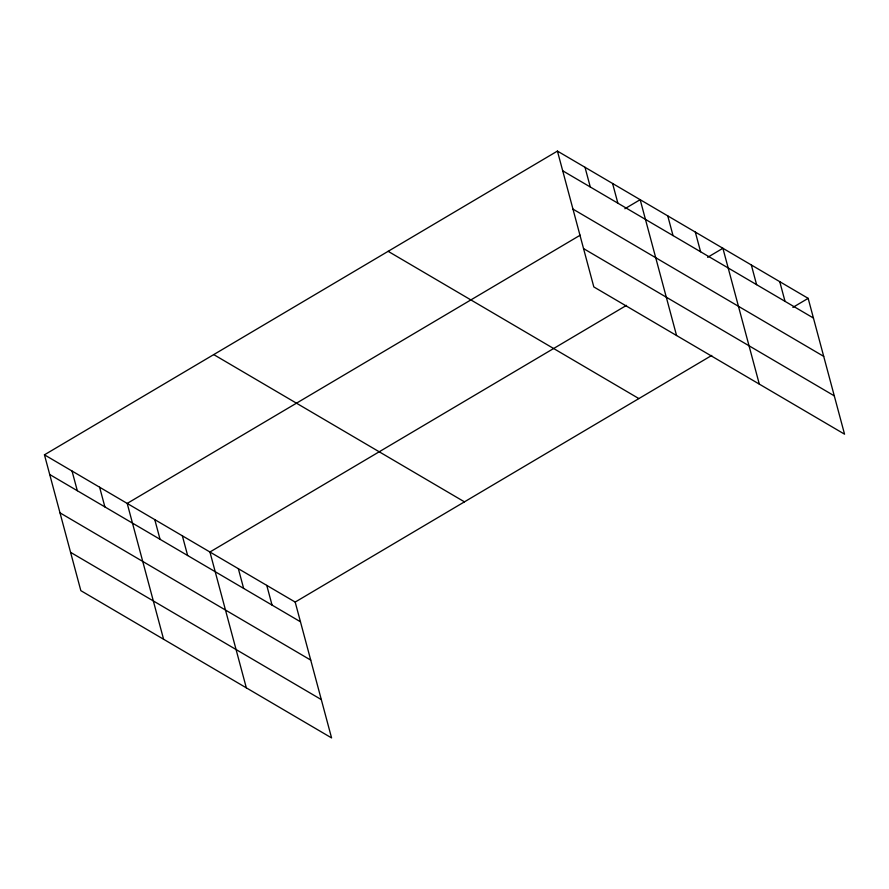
<?xml version="1.0" encoding="UTF-8"?>
<svg xmlns="http://www.w3.org/2000/svg" width="889" height="889" viewBox="0 0 889 889"><rect width="100%" height="100%" fill="white"/><g stroke="black" fill="none" stroke-linecap="round" stroke-linejoin="round"><path stroke-width="1.33" d="M44.45 454.824L295.181 602.075L331.575 737.914L80.843 590.652L44.45 454.824L557.425 151.086L808.157 298.348L844.55 434.176L593.819 286.925L557.425 151.086M580.206 235.185L127.194 503.418L163.587 639.247M624.878 208.737L640.169 199.681L676.562 335.52M626.512 305.36L209.926 552.013L246.331 687.842M707.622 257.332L722.901 248.275L759.306 384.115M295.181 602.075L711.756 355.422M792.877 307.394L808.157 298.348M562.704 170.788L813.435 318.04M572.972 209.115L823.703 356.367M583.551 248.598L834.282 395.849M388.137 251.32L638.869 398.572M213.727 354.589L464.458 501.852M49.728 474.515L300.46 621.778M59.996 512.842L310.728 660.105M70.575 552.336L321.307 699.587M779.742 281.657L785.02 301.349M751.327 264.966L756.595 284.669M695.32 232.085L700.599 251.776M667.75 215.883L673.029 235.585M612.588 183.49L617.866 203.181M585.006 167.288L590.285 186.99M266.767 585.384L272.045 605.087M238.352 568.704L243.63 588.396M182.356 535.811L187.635 555.514M154.775 519.621L160.053 539.312M99.612 487.216L104.891 506.919M72.031 471.026L77.31 490.717"/></g></svg>
